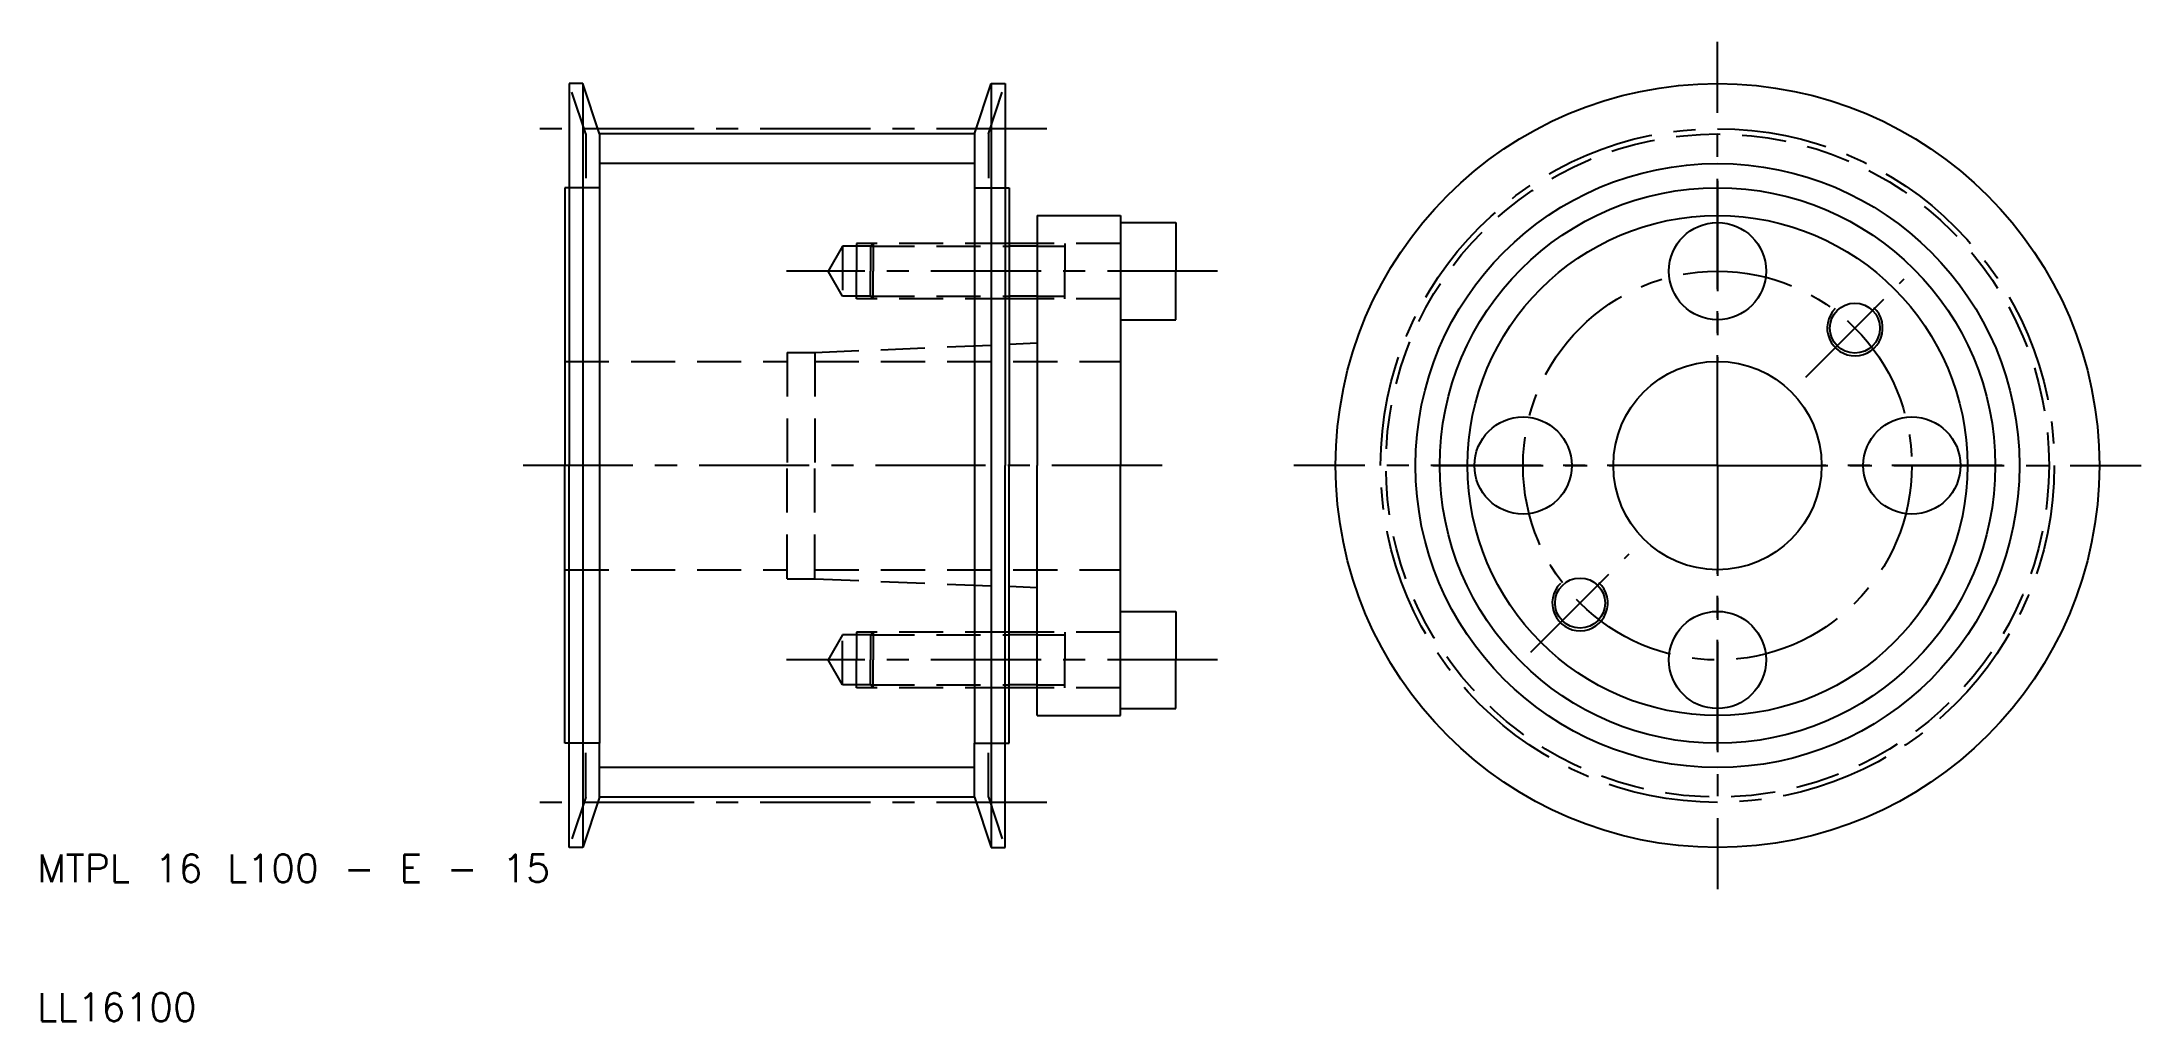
# Model space of a CAD drawing. Extents: x 10 to 162, y 10 to 80.
import ezdxf

# ---------------------------------------------------------------- set-up
doc = ezdxf.new("R2010")
doc.units = 0
doc.header["$LTSCALE"] = 0.25
doc.linetypes.add('CENTER', pattern=[50.8, 31.75, -6.35, 6.35, -6.35])
doc.linetypes.add('DASHED', pattern=[19.05, 12.7, -6.35])
doc.layers.get('0').update_dxf_attribs({"linetype": 'CONTINUOUS'})
doc.layers.add('CENTER', color=1, linetype='CENTER')
doc.styles.get("Standard").update_dxf_attribs({"font": 'txt.shx'})

msp = doc.modelspace()

# ---------------------------------------------------------------- linework, layer by layer
for p, q in [((48.3, 77.5), (48.3, 70)), ((49.3, 77.5), (48.3, 77.5)), ((49.3, 77.5), (49.3, 22.5)), ((50.5, 73.875), (49.3, 77.5)), ((77.5, 73.875), (78.7, 77.5)), ((78.7, 77.5), (79.7, 77.5)), ((78.7, 77.5), (78.7, 22.5)), ((79.7, 77.5), (79.7, 70)), ((77.5, 73.875), (50.5, 73.875)), ((50.5, 73.875), (50.5, 70)), ((77.5, 73.875), (77.5, 70)), ((48, 70), (48, 50)), ((48.3, 70), (48, 70)), ((48.3, 70), (48.3, 50)), ((50.5, 70), (50.5, 30)), ((77.5, 70), (77.5, 30)), ((79.7, 70), (79.7, 50)), ((79.7, 70), (80, 70)), ((80, 70), (80, 66)), ((82, 68), (82, 66)), ((82, 68), (88, 68)), ((88, 68), (88, 67.5)), ((88, 67.5), (88, 60.5)), ((88, 67.5), (92, 67.5)), ((92, 67.5), (92, 64)), ((80, 66), (80, 62)), ((82, 66), (80, 66)), ((82, 66), (82, 62)), ((92, 60.5), (92, 64)), ((80, 62), (80, 58.71875)), ((82, 62), (80, 62)), ((82, 62), (82, 58.8)), ((88, 60.5), (88, 50)), ((88, 60.5), (92, 60.5)), ((82, 58.8), (80, 58.71875)), ((80, 58.71875), (80, 50)), ((82, 58.8), (82, 50)), ((48, 30), (48, 50)), ((48.3, 30), (48.3, 50)), ((79.7, 30), (79.7, 50)), ((80, 41.28125), (80, 50)), ((82, 41.2), (82, 50)), ((88, 39.5), (88, 50)), ((80, 38), (80, 41.28125)), ((82, 41.2), (80, 41.28125)), ((82, 38), (82, 41.2)), ((88, 32.5), (88, 39.5)), ((88, 39.5), (92, 39.5)), ((92, 39.5), (92, 36)), ((82, 38), (80, 38)), ((80, 34), (80, 38)), ((82, 34), (82, 38)), ((92, 32.5), (92, 36)), ((80, 30), (80, 34)), ((82, 34), (80, 34)), ((82, 32), (82, 34)), ((82, 32), (88, 32)), ((88, 32), (88, 32.5)), ((88, 32.5), (92, 32.5)), ((48.3, 30), (48, 30)), ((48.3, 22.5), (48.3, 30)), ((50.5, 26.125), (50.5, 30)), ((77.5, 26.125), (77.5, 30)), ((79.7, 22.5), (79.7, 30)), ((79.7, 30), (80, 30)), ((50.5, 26.125), (49.3, 22.5)), ((77.5, 26.125), (50.5, 26.125)), ((77.5, 26.125), (78.7, 22.5)), ((49.3, 22.5), (48.3, 22.5)), ((78.7, 22.5), (79.7, 22.5))]:
    msp.add_line(p, q)
at = {"color": 3, "linetype": 'DASHED'}
for p, q in [((49.5, 73.875), (48.3, 77.5)), ((78.5, 73.875), (79.7, 77.5)), ((49.5, 73.875), (49.5, 70)), ((78.5, 73.875), (78.5, 70)), ((50.5, 70), (48.3, 70)), ((77.5, 70), (79.7, 70)), ((68, 65.8), (66.96077, 64)), ((70, 65.8), (68, 65.8)), ((68, 65.8), (68, 62.2)), ((70.2, 66), (69, 66)), ((69, 66), (69, 64)), ((70.2, 66), (70, 65.8)), ((70, 65.8), (80, 65.8)), ((70, 65.8), (70, 64)), ((80, 66), (70.2, 66)), ((70.2, 66), (70.2, 64)), ((88, 66), (82, 66)), ((82, 65.8), (84, 65.8)), ((84, 66), (84, 64)), ((68, 62.2), (66.96077, 64)), ((69, 62), (69, 64)), ((70, 62.2), (70, 64)), ((70.2, 62), (70.2, 64)), ((84, 62), (84, 64)), ((70, 62.2), (68, 62.2)), ((70.2, 62), (69, 62)), ((70, 62.2), (80, 62.2)), ((70.2, 62), (70, 62.2)), ((80, 62), (70.2, 62)), ((82, 62.2), (84, 62.2)), ((88, 62), (82, 62)), ((48, 57.5), (64, 57.5)), ((64, 58.15), (64, 50)), ((64, 58.15), (66, 58.15)), ((66, 58.15), (80, 58.71875)), ((66, 58.15), (66, 50)), ((66, 57.5), (88, 57.5)), ((64, 41.85), (64, 50)), ((66, 41.85), (66, 50)), ((48, 42.5), (64, 42.5)), ((66, 42.5), (88, 42.5)), ((64, 41.85), (66, 41.85)), ((66, 41.85), (80, 41.28125)), ((68, 37.8), (66.96077, 36)), ((68, 34.2), (68, 37.8)), ((70, 37.8), (68, 37.8)), ((70.2, 38), (69, 38)), ((69, 38), (69, 36)), ((70.2, 38), (70, 37.8)), ((70, 37.8), (80, 37.8)), ((70, 37.8), (70, 36)), ((80, 38), (70.2, 38)), ((70.2, 38), (70.2, 36)), ((88, 38), (82, 38)), ((82, 37.8), (84, 37.8)), ((84, 38), (84, 36)), ((68, 34.2), (66.96077, 36)), ((69, 34), (69, 36)), ((70, 34.2), (70, 36)), ((70.2, 34), (70.2, 36)), ((84, 34), (84, 36)), ((70, 34.2), (68, 34.2)), ((70.2, 34), (69, 34)), ((70, 34.2), (80, 34.2)), ((70.2, 34), (70, 34.2)), ((80, 34), (70.2, 34)), ((82, 34.2), (84, 34.2)), ((88, 34), (82, 34)), ((50.5, 30), (48.3, 30)), ((49.5, 26.125), (49.5, 30)), ((77.5, 30), (79.7, 30)), ((78.5, 26.125), (78.5, 30)), ((49.5, 26.125), (48.3, 22.5)), ((78.5, 26.125), (79.7, 22.5))]:
    msp.add_line(p, q, dxfattribs=at)
at = {"color": 3}
for p, q in [((77.5, 71.745), (50.5, 71.745)), ((82, 65.8), (80, 65.8)), ((82, 62.2), (80, 62.2)), ((82, 37.8), (80, 37.8)), ((82, 34.2), (80, 34.2)), ((77.5, 28.255), (50.5, 28.255))]:
    msp.add_line(p, q, dxfattribs=at)
for centre, radius in [((131, 50), 27.5), ((131, 50), 20), ((131, 50), 18), ((131, 50), 18), ((131, 64), 3.5), ((140.899495, 59.899495), 1.8), ((131, 50), 7.5), ((117, 50), 3.5), ((145, 50), 3.5), ((121.100505, 40.100505), 1.8), ((131, 36), 3.5)]:
    msp.add_circle(centre, radius)
at = {"color": 3, "linetype": 'DASHED'}
msp.add_circle((131, 50), 23.875, dxfattribs=at)
at = {"color": 3}
msp.add_circle((131, 50), 21.745, dxfattribs=at)
for centre in [(140.899495, 59.899495), (121.100505, 40.100505)]:
    msp.add_arc(centre, 2, 135, 47, dxfattribs=at)
at = {"layer": 'CENTER', "color": 1, "linetype": 'CENTER'}
for p, q in [((131, 50), (131, 80.5)), ((82.7, 74.255), (45.3, 74.255)), ((131, 70.5), (131, 57.5)), ((95, 64), (63.96077, 64)), ((137.363961, 56.363961), (144.435029, 63.435029)), ((91, 50), (45, 50)), ((131, 50), (100.5, 50)), ((110.5, 50), (123.5, 50)), ((131, 50), (161.5, 50)), ((131, 50), (131, 19.5)), ((151.5, 50), (138.5, 50)), ((117.564971, 36.564971), (124.636039, 43.636039)), ((131, 29.5), (131, 42.5)), ((95, 36), (63.96077, 36)), ((82.7, 25.745), (45.3, 25.745))]:
    msp.add_line(p, q, dxfattribs=at)
for radius in [24.255, 14]:
    msp.add_circle((131, 50), radius, dxfattribs=at)

# ---------------------------------------------------------------- texts
for s, p in [('MTPL 16 L100 - E - 15', (10, 20)), ('LL16100', (10, 10))]:
    msp.add_text(s, height=2).set_placement(p)

doc.saveas('drawing.dxf')
